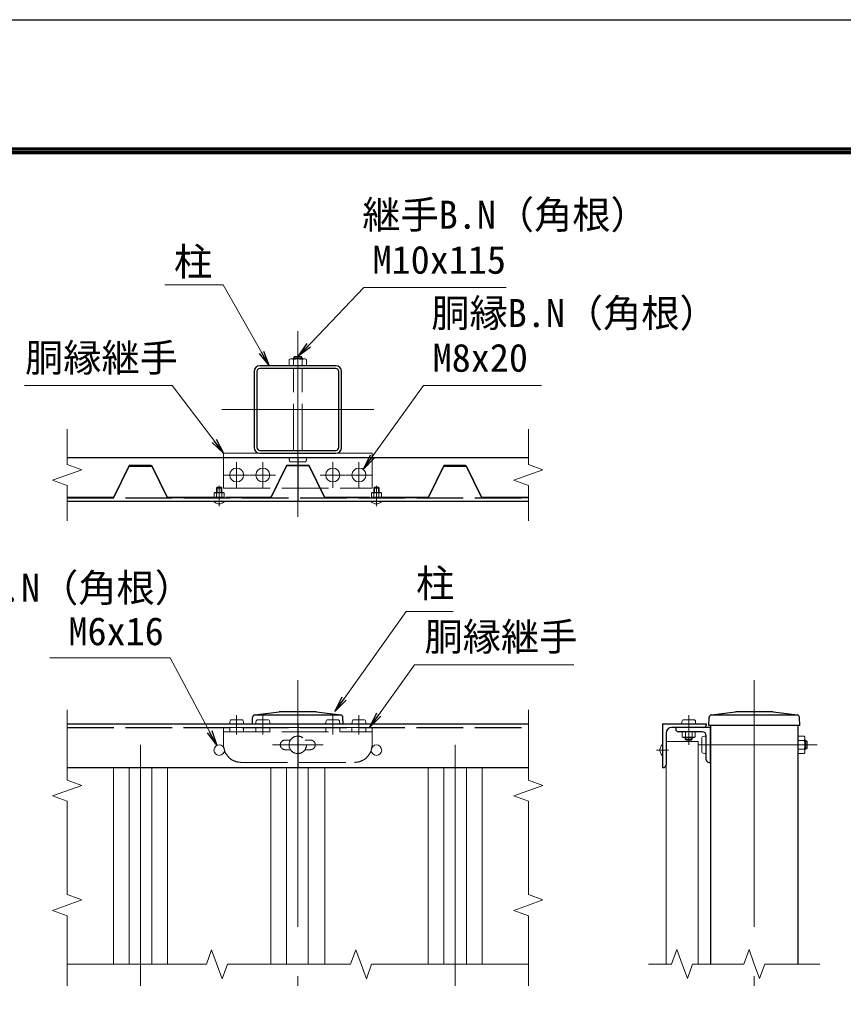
# Model space of a CAD drawing. Units: millimetres, scale not verified. Extents: x -6300 to 6300, y -4455 to 4455.
# Drawn here: x 1341 to 3462, y 1922 to 4455 of the extents above; entities that cross this region are included whole.
import ezdxf
from ezdxf.enums import TextEntityAlignment as Align

# ---------------------------------------------------------------- set-up
doc = ezdxf.new("R2010")
doc.units = ezdxf.units.MM
doc.header["$LTSCALE"] = 20
doc.linetypes.add('DASHED', pattern=[7.5, 6, -1.5])
doc.linetypes.add('USER1', pattern=[50.8, 31.75, -6.35, 6.35, -6.35])
for name, color, linetype, lineweight in [('0-1_D-STR1', 1, 'Continuous', 25), ('0-2_D-BMK', 2, 'USER1', 13), ('0-3_D-STR3', 3, 'Continuous', 13), ('0-4_D-STR2', 7, 'Continuous', 13), ('0-5_D-STR-DIM', 7, 'Continuous', 13), ('0-6_D-STR-TXT', 7, 'Continuous', 13), ('0-8_0', 7, 'Continuous', 25), ('0-A_D-TTL', 7, 'Continuous', 25)]:
    doc.layers.add(name, color=color, linetype=linetype, lineweight=lineweight)
doc.styles.add('ＭＳ ゴシック', font='')
doc.styles.get('ＭＳ ゴシック').set_extended_font_data('MS Gothic')

# ---------------------------------------------------------------- blocks, each defined once
blk = doc.blocks.new('L40x5')
at = {"layer": '0-8_0'}
for p, q in [((-306.2, 333.8), (-306.2, -216.2)), ((-216.2, -306.2), (333.8, -306.2))]:
    blk.add_line(p, q, dxfattribs=at)
blk.add_lwpolyline([(-366.2, 393.8), (-406.2, 393.8), (-406.2, -406.2), (393.8, -406.2), (393.8, -366.2)], dxfattribs=at)
for centre, radius, start, end in [((-366.2, 333.8), 60, 0, 90), ((-216.2, -216.2), 90, 180, 270), ((333.8, -366.2), 60, 0, 90)]:
    blk.add_arc(centre, radius, start, end, dxfattribs=at)
blk = doc.blocks.new('_Open')
at = {"layer": '0-8_0'}
blk.add_line((-20, 3.333), (0, 0), dxfattribs=at)
blk.add_lwpolyline([(-20, -3.333), (0, 0), (-20, 0)], dxfattribs=at)

msp = doc.modelspace()

# ---------------------------------------------------------------- linework, layer by layer
at = {"layer": '0-1_D-STR1'}
for p, q in [((1944.65, 3549.12), (1944.65, 3352.92)), ((1951.85, 3549.12), (1951.85, 3352.92)), ((2155.25, 3563.52), (1959.05, 3563.52)), ((2155.25, 3556.32), (1959.05, 3556.32)), ((2162.45, 3352.92), (2162.45, 3549.12)), ((2169.65, 3352.92), (2169.65, 3549.12)), ((1959.05, 3345.72), (2155.25, 3345.72)), ((1463.15, 3327.27), (2651.15, 3327.27)), ((1959.05, 3338.52), (2155.25, 3338.52)), ((2057.15, 3327.27), (2057.15, 3214.77)), ((1463.27, 3214.77), (2651.27, 3214.77)), ((2169.65, 2663.71), (1944.65, 2663.71)), ((1946.67, 2664.46), (2008.78, 2672.71)), ((2105.53, 2672.71), (2008.78, 2672.71)), ((2105.53, 2672.71), (2167.63, 2664.46)), ((3345.21, 2663.71), (3120.21, 2663.71)), ((3122.23, 2664.46), (3184.33, 2672.71)), ((3281.08, 2672.71), (3184.33, 2672.71)), ((3281.08, 2672.71), (3343.19, 2664.46)), ((1463.15, 2641.21), (2651.15, 2641.21)), ((1940.11, 2641.21), (1940.82, 2658.05)), ((1940.15, 2641.21), (2174.15, 2641.21)), ((2057.15, 2641.21), (2057.15, 2528.71)), ((2174.19, 2641.21), (2173.49, 2658.05)), ((2996.46, 2641.21), (3108.96, 2641.21)), ((2996.46, 2641.21), (2996.46, 2528.71)), ((3108.96, 2641.21), (3108.96, 2638.96)), ((3115.48, 2636.71), (3116.37, 2658.05)), ((3349.93, 2636.71), (3115.48, 2636.71)), ((3120.21, 2636.71), (3120.21, 2022.48)), ((3345.21, 2636.71), (3345.21, 2022.48)), ((3349.93, 2636.71), (3349.04, 2658.05)), ((3005.46, 2617.59), (3005.46, 2535.46)), ((3102.21, 2632.21), (3020.08, 2632.21)), ((1463.15, 2528.71), (2651.15, 2528.71)), ((2996.46, 2528.71), (2998.71, 2528.71))]:
    msp.add_line(p, q, dxfattribs=at)
at = {"layer": '0-1_D-STR1', "linetype": 'DASHED'}
for p, q in [((1463.27, 3223.77), (2651.27, 3223.77)), ((1463.15, 2632.21), (2651.15, 2632.21))]:
    msp.add_line(p, q, dxfattribs=at)
at = {"layer": '0-1_D-STR1'}
for centre, radius, start, end in [((1959.05, 3549.12), 14.4, 90, 180), ((1959.05, 3549.12), 7.2, 90, 180), ((2155.25, 3549.12), 14.4, 0, 90), ((2155.25, 3549.12), 7.2, 0, 90), ((1959.05, 3352.92), 14.4, 180, 270), ((1959.05, 3352.92), 7.2, 180, 270), ((2155.25, 3352.92), 14.4, 270, 0), ((2155.25, 3352.92), 7.2, 270, 0), ((1947.56, 2657.77), 6.75, 97.56971, 177.61406), ((2166.74, 2657.77), 6.75, 2.38594, 82.43029), ((3123.12, 2657.77), 6.75, 97.56971, 177.61406), ((3342.3, 2657.77), 6.75, 2.38594, 82.43029), ((3102.21, 2638.96), 6.75, 270, 0), ((3020.08, 2617.59), 14.62, 90, 180), ((2998.71, 2535.46), 6.75, 270, 0)]:
    msp.add_arc(centre, radius, start, end, dxfattribs=at)
at = {"layer": '0-2_D-BMK'}
for p, q in [((2057.15, 3652.76), (2057.15, 3174.44)), ((1861.52, 3451.02), (2252.78, 3451.02)), ((1899.65, 3315.12), (1899.65, 3249.42)), ((1967.15, 3315.12), (1967.15, 3249.42)), ((2147.15, 3315.12), (2147.15, 3249.42)), ((2214.65, 3315.12), (2214.65, 3249.42)), ((1866.8, 3282.27), (1932.5, 3282.27)), ((1874.9, 3282.27), (1924.4, 3282.27)), ((1934.3, 3282.27), (2000, 3282.27)), ((1942.4, 3282.27), (1991.9, 3282.27)), ((2114.3, 3282.27), (2180, 3282.27)), ((2171.9, 3282.27), (2122.4, 3282.27)), ((2181.8, 3282.27), (2247.5, 3282.27)), ((2239.4, 3282.27), (2189.9, 3282.27)), ((1854.65, 3201.87), (1854.65, 3254.58)), ((2259.65, 3201.87), (2259.65, 3254.58)), ((2057.15, 2753.71), (2057.15, 1966.21)), ((3232.71, 2753.71), (3232.71, 1966.21)), ((1899.65, 2663.71), (1899.65, 2614.21)), ((1967.15, 2663.71), (1967.15, 2614.21)), ((2147.15, 2663.71), (2147.15, 2614.21)), ((2214.65, 2663.71), (2214.65, 2614.21)), ((3063.96, 2587.21), (3063.96, 2663.34)), ((1652.15, 2587.21), (1652.15, 1966.21)), ((1992.03, 2587.21), (2122.02, 2587.21)), ((2462.15, 2587.21), (2462.15, 1966.21)), ((3087.81, 2587.21), (3394.34, 2587.21)), ((2980.9, 2573.71), (3011.71, 2573.71))]:
    msp.add_line(p, q, dxfattribs=at)
at = {"layer": '0-3_D-STR3'}
for p, q in [((2075.71, 3581.52), (2038.59, 3581.52)), ((2045.9, 3583.77), (2048.15, 3587.14)), ((2045.9, 3581.52), (2045.9, 3583.77)), ((2045.9, 3583.77), (2068.4, 3583.77)), ((2046.11, 3563.52), (2046.11, 3579.49)), ((2048.15, 3587.14), (2066.15, 3587.14)), ((2048.15, 3581.52), (2048.15, 3587.14)), ((2066.15, 3581.52), (2066.15, 3587.14)), ((2066.15, 3587.14), (2068.4, 3583.77)), ((2068.19, 3563.52), (2068.19, 3579.49)), ((2068.4, 3581.52), (2068.4, 3583.77)), ((2079.24, 3563.52), (2035.07, 3563.52)), ((1865.9, 3338.52), (2248.4, 3338.52)), ((1865.9, 3338.52), (1865.9, 3327.27)), ((2034.65, 3327.27), (2079.65, 3327.27)), ((2248.4, 3338.52), (2248.4, 3327.27)), ((1841.15, 3214.77), (1868.15, 3214.77)), ((1841.15, 3213.87), (1841.15, 3214.77)), ((1868.15, 3213.87), (1868.15, 3214.77)), ((2246.15, 3214.77), (2273.15, 3214.77)), ((2246.15, 3213.87), (2246.15, 3214.77)), ((2273.15, 3213.87), (2273.15, 3214.77)), ((1917.65, 2641.21), (1881.65, 2641.21)), ((1914.28, 2652.01), (1885.03, 2652.01)), ((1985.15, 2641.21), (1949.15, 2641.21)), ((1981.78, 2652.01), (1952.53, 2652.01)), ((2165.15, 2641.21), (2129.15, 2641.21)), ((2161.78, 2652.01), (2132.53, 2652.01)), ((2232.65, 2641.21), (2196.65, 2641.21)), ((2229.28, 2652.01), (2200.03, 2652.01)), ((3045.96, 2641.21), (3081.96, 2641.21)), ((3049.33, 2652.01), (3078.58, 2652.01)), ((3047.07, 2620.96), (3080.84, 2620.96)), ((3055.51, 2620.96), (3055.51, 2607.97)), ((3072.4, 2620.96), (3072.4, 2607.97)), ((3108.96, 2609.71), (3108.96, 2564.71)), ((2995.56, 2587.21), (2996.46, 2587.21)), ((2996.46, 2587.21), (2996.46, 2560.21)), ((3049.89, 2606.34), (3078.02, 2606.34)), ((3054.96, 2606.34), (3054.96, 2601.91)), ((3056.64, 2606.34), (3056.64, 2600.22)), ((3070.26, 2599.21), (3057.66, 2599.21)), ((3072.96, 2601.91), (3070.26, 2599.21)), ((3071.27, 2606.34), (3071.27, 2600.22)), ((3072.96, 2606.34), (3072.96, 2601.91)), ((3097.71, 2606.34), (3097.71, 2568.09)), ((3108.96, 2609.3), (3108.96, 2565.13)), ((3345.21, 2565.13), (3345.21, 2609.3)), ((3345.21, 2598.25), (3361.17, 2598.25)), ((3363.21, 2568.65), (3363.21, 2605.78)), ((3363.21, 2598.46), (3365.46, 2598.46)), ((3363.21, 2596.21), (3368.84, 2596.21)), ((3365.46, 2598.46), (3365.46, 2575.96)), ((3365.46, 2598.46), (3368.84, 2596.21)), ((3368.84, 2596.21), (3368.84, 2578.21)), ((2995.56, 2560.21), (2996.46, 2560.21)), ((3345.21, 2576.17), (3361.17, 2576.17)), ((3363.21, 2578.21), (3368.84, 2578.21)), ((3363.21, 2575.96), (3365.46, 2575.96)), ((3368.84, 2578.21), (3365.46, 2575.96))]:
    msp.add_line(p, q, dxfattribs=at)
at = {"layer": '0-3_D-STR3', "linetype": 'DASHED'}
for p, q in [((2045.9, 3345.72), (2045.9, 3556.32)), ((2068.4, 3345.72), (2068.4, 3556.32)), ((1865.9, 3327.27), (1865.9, 3248.52)), ((1865.9, 3327.27), (2248.4, 3327.27)), ((2248.4, 3327.27), (2248.4, 3248.52)), ((2038.03, 3316.02), (2076.28, 3316.02)), ((1847.9, 3248.52), (1849.25, 3250.77)), ((1847.9, 3236.82), (1847.9, 3248.52)), ((1847.9, 3248.52), (1861.4, 3248.52)), ((1849.25, 3250.77), (1860.05, 3250.77)), ((1849.25, 3236.82), (1849.25, 3250.77)), ((1860.05, 3236.82), (1860.05, 3250.77)), ((1860.05, 3250.77), (1861.4, 3248.52)), ((1861.4, 3236.82), (1861.4, 3248.52)), ((1865.9, 3248.52), (2248.4, 3248.52)), ((2252.9, 3248.52), (2254.25, 3250.77)), ((2252.9, 3236.82), (2252.9, 3248.52)), ((2252.9, 3248.52), (2266.4, 3248.52)), ((2254.25, 3250.77), (2265.05, 3250.77)), ((2254.25, 3236.82), (2254.25, 3250.77)), ((2265.05, 3236.82), (2265.05, 3250.77)), ((2265.05, 3250.77), (2266.4, 3248.52)), ((2266.4, 3236.82), (2266.4, 3248.52)), ((1867.64, 3225.57), (1841.66, 3225.57)), ((1865.68, 3236.82), (1843.63, 3236.82)), ((1848.16, 3225.57), (1848.16, 3235.68)), ((1861.15, 3225.57), (1861.15, 3235.68)), ((2272.64, 3225.57), (2246.66, 3225.57)), ((2270.68, 3236.82), (2248.63, 3236.82)), ((2253.16, 3225.57), (2253.16, 3235.68)), ((2266.15, 3225.57), (2266.15, 3235.68)), ((1865.9, 2632.21), (2248.4, 2632.21)), ((1865.9, 2632.21), (1865.9, 2587.21)), ((1865.9, 2620.96), (2248.4, 2620.96)), ((1881.65, 2632.21), (1881.65, 2620.96)), ((1917.65, 2632.21), (1917.65, 2620.96)), ((1949.15, 2632.21), (1949.15, 2620.96)), ((1985.15, 2632.21), (1985.15, 2620.96)), ((2129.15, 2632.21), (2129.15, 2620.96)), ((2165.15, 2632.21), (2165.15, 2620.96)), ((2196.65, 2632.21), (2196.65, 2620.96)), ((2232.65, 2632.21), (2232.65, 2620.96)), ((2248.4, 2632.21), (2248.4, 2587.21)), ((2024.4, 2599.59), (2038.24, 2599.59)), ((2024.4, 2599.59), (2038.24, 2599.59)), ((2075.82, 2599.59), (2089.65, 2599.59)), ((2075.82, 2599.59), (2089.65, 2599.59)), ((2024.4, 2574.84), (2038.24, 2574.84)), ((2024.4, 2574.84), (2038.24, 2574.84)), ((2075.82, 2574.84), (2089.65, 2574.84)), ((2075.82, 2574.84), (2089.65, 2574.84)), ((1910.9, 2542.21), (2203.4, 2542.21))]:
    msp.add_line(p, q, dxfattribs=at)
at = {"layer": '0-3_D-STR3'}
for points in [[(2035.07, 3563.52), (2035.07, 3579.49), (2038.59, 3581.52)], [(2079.24, 3563.52), (2079.24, 3579.49), (2075.71, 3581.52)], [(3047.07, 2620.96), (3047.07, 2607.97), (3049.89, 2606.34)], [(3080.84, 2620.96), (3080.84, 2607.97), (3078.02, 2606.34)], [(3072.96, 2601.91), (3054.96, 2601.91), (3057.66, 2599.21)], [(3345.21, 2609.3), (3361.17, 2609.3), (3363.21, 2605.78)], [(3345.21, 2565.13), (3361.17, 2565.13), (3363.21, 2568.65)]]:
    msp.add_lwpolyline(points, dxfattribs=at)
at = {"layer": '0-3_D-STR3', "linetype": 'DASHED'}
for points in [[(1841.66, 3225.57), (1841.66, 3235.68), (1843.63, 3236.82)], [(1867.64, 3225.57), (1867.64, 3235.68), (1865.68, 3236.82)], [(2246.66, 3225.57), (2246.66, 3235.68), (2248.63, 3236.82)], [(2272.64, 3225.57), (2272.64, 3235.68), (2270.68, 3236.82)]]:
    msp.add_lwpolyline(points, dxfattribs=at)
at = {"layer": '0-3_D-STR3'}
for centre, radius in [((1899.65, 3282.27), 18), ((1967.15, 3282.27), 18), ((2147.15, 3282.27), 18), ((2214.65, 3282.27), 18), ((1854.65, 2573.71), 13.5), ((2259.65, 2573.71), 13.5)]:
    msp.add_circle(centre, radius, dxfattribs=at)
at = {"layer": '0-3_D-STR3', "linetype": 'DASHED'}
msp.add_circle((2057.03, 2587.21), 22.5, dxfattribs=at)
msp.add_circle((2057.03, 2587.21), 22.5, dxfattribs=at)
at = {"layer": '0-3_D-STR3'}
for centre, radius, start, end in [((2040.59, 3571.42), 9.78, 55.61587, 124.38413), ((2057.15, 3544.65), 36.54, 72.41211, 107.58789), ((2073.71, 3571.42), 9.78, 55.61587, 124.38413), ((1854.65, 3226.52), 18.5, 223.14261, 316.85739), ((2259.65, 3226.52), 18.5, 223.14261, 316.85739), ((3008.21, 2573.71), 18.5, 133.14261, 226.85739), ((3051.29, 2614.14), 7.48, 235.61585, 304.38416), ((3063.96, 2634.61), 27.94, 252.4121, 287.5879), ((3076.62, 2614.14), 7.48, 235.61586, 304.38414), ((3353.1, 2603.78), 9.78, 325.61587, 34.38413), ((3326.34, 2587.21), 36.54, 342.41211, 17.58789), ((3353.1, 2570.65), 9.78, 325.61587, 34.38413)]:
    msp.add_arc(centre, radius, start, end, dxfattribs=at)
at = {"layer": '0-3_D-STR3', "linetype": 'DASHED'}
for centre, radius, start, end in [((1844.91, 3230.94), 5.75, 55.61587, 124.38413), ((1854.65, 3215.19), 21.5, 72.41211, 107.58789), ((1864.39, 3230.94), 5.75, 55.61587, 124.38413), ((2249.91, 3230.94), 5.75, 55.61587, 124.38413), ((2259.65, 3215.19), 21.5, 72.41211, 107.58789), ((2269.39, 3230.94), 5.75, 55.61587, 124.38413), ((1910.9, 2587.21), 45, 180, 270), ((2024.4, 2587.21), 12.38, 90, 270), ((2089.65, 2587.21), 12.38, 270, 90), ((2203.4, 2587.21), 45, 270, 0)]:
    msp.add_arc(centre, radius, start, end, dxfattribs=at)
for centre, start_param, end_param in [((2038.03, 3327.27), 4.712389, 6.2831853), ((2076.28, 3327.27), 6.2831853, 7.8539816)]:
    msp.add_ellipse(centre, major_axis=(0, -11.25), ratio=0.3, start_param=start_param, end_param=end_param, dxfattribs=at)
at = {"layer": '0-3_D-STR3'}
for centre, major_axis, ratio, start_param, end_param in [((1885.03, 2641.21), (0, -10.8), 0.3125, 3.1415927, 4.712389), ((1914.28, 2641.21), (0, -10.8), 0.3125, 1.5707963, 3.1415927), ((1952.53, 2641.21), (0, -10.8), 0.3125, 3.1415927, 4.712389), ((1981.78, 2641.21), (0, -10.8), 0.3125, 1.5707963, 3.1415927), ((2132.53, 2641.21), (0, -10.8), 0.3125, 3.1415927, 4.712389), ((2161.78, 2641.21), (0, -10.8), 0.3125, 1.5707963, 3.1415927), ((2200.03, 2641.21), (0, -10.8), 0.3125, 3.1415927, 4.712389), ((2229.28, 2641.21), (0, -10.8), 0.3125, 1.5707963, 3.1415927), ((3049.33, 2641.21), (0, -10.8), 0.3125, 3.1415927, 4.712389), ((3078.58, 2641.21), (0, -10.8), 0.3125, 1.5707963, 3.1415927), ((3108.96, 2606.34), (-11.25, 0), 0.3, 4.712389, 6.2831853), ((3108.96, 2568.09), (-11.25, 0), 0.3, 6.2831853, 7.8539816)]:
    msp.add_ellipse(centre, major_axis=major_axis, ratio=ratio, start_param=start_param, end_param=end_param, dxfattribs=at)
at = {"layer": '0-4_D-STR2', "linetype": 'DASHED'}
for p, q in [((1622.9, 3307.92), (1582.4, 3225.57)), ((1624.02, 3306.12), (1583.52, 3223.77)), ((1679.15, 3307.92), (1622.9, 3307.92)), ((1679.15, 3306.12), (1624.02, 3306.12)), ((1625.15, 3306.12), (1625.15, 3304.32)), ((1625.15, 3306.12), (1682.29, 3306.12)), ((1625.15, 3304.32), (1681.17, 3304.32)), ((1679.15, 3307.92), (1679.15, 3306.12)), ((1681.17, 3304.32), (1720.78, 3223.77)), ((1682.29, 3306.12), (1721.9, 3225.57)), ((2027.9, 3307.92), (1987.4, 3225.57)), ((2029.02, 3306.12), (1988.52, 3223.77)), ((2086.4, 3307.92), (2027.9, 3307.92)), ((2085.28, 3306.12), (2029.02, 3306.12)), ((2085.28, 3306.12), (2125.78, 3223.77)), ((2086.4, 3307.92), (2126.9, 3225.57)), ((2432.9, 3307.92), (2392.4, 3225.57)), ((2434.02, 3306.12), (2393.52, 3223.77)), ((2489.15, 3307.92), (2432.9, 3307.92)), ((2489.15, 3306.12), (2434.02, 3306.12)), ((2435.15, 3306.12), (2435.15, 3304.32)), ((2435.15, 3306.12), (2491.4, 3306.12)), ((2435.15, 3304.32), (2490.28, 3304.32)), ((2489.15, 3307.92), (2489.15, 3306.12)), ((2490.28, 3304.32), (2529.9, 3223.77)), ((2491.4, 3306.12), (2531.02, 3225.57)), ((1582.4, 3225.57), (1463.27, 3225.57)), ((1583.52, 3223.77), (1463.27, 3223.77)), ((1720.78, 3223.77), (1988.52, 3223.77)), ((1721.9, 3225.57), (1987.4, 3225.57)), ((2393.52, 3223.77), (2125.78, 3223.77)), ((2392.4, 3225.57), (2126.9, 3225.57)), ((2529.9, 3223.77), (2651.27, 3223.77)), ((2531.02, 3225.57), (2651.27, 3225.57))]:
    msp.add_line(p, q, dxfattribs=at)
at = {"layer": '0-4_D-STR2'}
for p, q in [((3005.46, 2596.21), (3005.46, 2022.48)), ((3005.46, 2596.21), (3087.81, 2596.21)), ((3087.81, 2596.21), (3087.81, 2022.48)), ((1582.4, 2528.71), (1582.4, 2022.23)), ((1622.9, 2528.71), (1622.9, 2022.21)), ((1681.4, 2528.71), (1681.4, 2022.18)), ((1721.9, 2528.71), (1721.9, 2022.16)), ((1987.4, 2528.71), (1987.4, 2022.28)), ((2027.9, 2528.71), (2027.9, 2022.29)), ((2084.15, 2528.71), (2084.15, 2022.3)), ((2126.9, 2528.71), (2126.9, 2022.32)), ((2392.4, 2528.71), (2392.4, 2022.39)), ((2432.9, 2528.71), (2432.9, 2022.4)), ((2491.4, 2528.71), (2491.4, 2022.42)), ((2531.9, 2528.71), (2531.9, 2022.43))]:
    msp.add_line(p, q, dxfattribs=at)
at = {"layer": '0-5_D-STR-DIM'}
for p, q in [((1463.15, 3399.98), (1463.15, 3309.48)), ((2651.15, 3399.98), (2651.15, 3309.48)), ((1425.77, 3268.66), (1500.54, 3295.88)), ((1463.15, 3309.48), (1500.54, 3295.88)), ((2613.77, 3268.66), (2688.54, 3295.88)), ((2651.15, 3309.48), (2688.54, 3295.88)), ((1463.15, 3255.05), (1425.76, 3268.66)), ((2651.15, 3255.05), (2613.76, 3268.66)), ((1463.27, 3255.01), (1463.27, 3164.51)), ((2651.27, 3255.01), (2651.27, 3164.51)), ((1463.15, 2677.48), (1463.15, 2496.48)), ((2651.15, 2677.48), (2651.15, 2496.48)), ((1425.77, 2455.66), (1500.54, 2482.87)), ((1463.15, 2496.48), (1500.54, 2482.87)), ((2613.77, 2455.66), (2688.54, 2482.87)), ((2651.15, 2496.48), (2688.54, 2482.87)), ((1463.15, 2442.05), (1425.76, 2455.66)), ((1463.27, 2442.01), (1463.15, 2201.64)), ((2651.15, 2442.05), (2613.76, 2455.66)), ((2651.27, 2442.01), (2651.15, 2201.64)), ((1463.15, 2201.64), (1500.54, 2188.03)), ((1463.15, 2174.43), (1500.54, 2188.03)), ((2651.15, 2201.64), (2688.54, 2188.03)), ((2651.15, 2174.43), (2688.54, 2188.03)), ((1463.15, 2174.43), (1425.76, 2160.82)), ((1463.15, 2147.21), (1425.76, 2160.82)), ((2651.15, 2174.43), (2613.76, 2160.82)), ((2651.15, 2147.21), (2613.76, 2160.82)), ((1463.15, 2147.21), (1463.15, 1966.21)), ((2651.15, 2147.21), (2651.15, 1966.21)), ((1821.63, 2022.11), (1835.23, 2059.5)), ((1862.47, 1984.73), (1835.23, 2059.5)), ((2192.84, 2022.21), (2206.43, 2059.6)), ((2220.05, 2022.22), (2206.43, 2059.6)), ((3019.48, 2022.47), (3033.07, 2059.86)), ((3046.69, 2022.48), (3033.07, 2059.86)), ((3205.55, 2022.47), (3219.15, 2059.86)), ((3232.77, 2022.48), (3219.15, 2059.86)), ((1463.15, 2022.3), (1821.63, 2022.11)), ((1876.07, 2022.12), (1862.47, 1984.73)), ((1876.11, 2022.24), (2057.11, 2022.3)), ((2057.11, 2022.3), (2192.88, 2022.33)), ((2220.05, 2022.22), (2233.67, 1984.84)), ((2247.27, 2022.23), (2233.67, 1984.84)), ((2247.31, 2022.35), (2651.15, 2022.48)), ((2960.52, 2022.48), (3019.48, 2022.48)), ((3046.69, 2022.48), (3060.31, 1985.09)), ((3073.91, 2022.49), (3060.31, 1985.09)), ((3073.91, 2022.49), (3205.55, 2022.47)), ((3232.77, 2022.48), (3246.39, 1985.09)), ((3259.98, 2022.47), (3246.39, 1985.09)), ((3259.98, 2022.47), (3401.52, 2022.47))]:
    msp.add_line(p, q, dxfattribs=at)
at = {"layer": '0-6_D-STR-TXT'}
for points in [[(1714.84, 3772.34), (1864.5, 3772.34), (1982.14, 3565.26)], [(2593.62, 3764.84), (2226.79, 3764.84), (2058.53, 3588.59)], [(1352.91, 3512.47), (1733.53, 3512.47), (1864.69, 3340.11)], [(2684.64, 3512.47), (2380.78, 3512.47), (2226.36, 3298.49)], [(2456.91, 2930.69), (2336.48, 2930.69), (2154.05, 2674.95)], [(1418.48, 2811.69), (1728.5, 2811.69), (1847.39, 2587.41)], [(2768.09, 2793.16), (2358.05, 2793.16), (2243.13, 2633.84)]]:
    msp.add_lwpolyline(points, dxfattribs=at)
at = {"layer": '0-A_D-TTL', "color": 2}
msp.add_lwpolyline([(-6300, 4455), (6300, 4455), (6300, -4455), (-6300, -4455)], close=True, dxfattribs=at)
at = {"layer": '0-A_D-TTL'}
for points in [[(-5895, 4125), (5895, 4125), (5895, -4125), (-5895, -4125)], [(-5891.25, 4121.25), (5891.25, 4121.25), (5891.25, -4121.25), (-5891.25, -4121.25)], [(-5887.5, 4117.5), (5887.5, 4117.5), (5887.5, -4117.5), (-5887.5, -4117.5)], [(-5883.75, 4113.75), (5883.75, 4113.75), (5883.75, -4113.75), (-5883.75, -4113.75)], [(-5880, 4110), (5880, 4110), (5880, -4110), (-5880, -4110)]]:
    msp.add_lwpolyline(points, close=True, dxfattribs=at)

# ---------------------------------------------------------------- block references
at = {"layer": '0-3_D-STR3', "xscale": 0.1125, "yscale": 0.1125, "rotation": 180}
msp.add_blockref('L40x5', (3074.51, 2586.51), dxfattribs=at)
at = {"layer": '0-6_D-STR-TXT', "xscale": 2, "yscale": 2}
for p, rotation in [((1983.13, 3563.52), 299.59998), ((2057.15, 3587.14), 226.32928), ((1865.9, 3338.52), 307.27002), ((2225.19, 3296.86), 234.18441), ((2152.89, 2673.33), 234.49693), ((2241.96, 2632.21), 234.19673), ((1848.33, 2585.64), 297.9282)]:
    msp.add_blockref('_Open', p, dxfattribs=dict(at, rotation=rotation))

# ---------------------------------------------------------------- texts
at = {"layer": '0-6_D-STR-TXT', "style": 'ＭＳ ゴシック'}
for s, p in [('継手B.N（角根）', (2223.18, 3894.89)), ('柱', (1738.13, 3773.89)), ('M10x115', (2249.57, 3778.96)), ('胴縁B.N（角根）', (2400.87, 3641.69)), ('胴縁継手', (1354.7, 3526.58)), ('M8x20', (2404.41, 3526.58)), ('柱', (2361.85, 2945.51)), ('パネルB.N（角根）', (951.02, 2934.02)), ('M6x16', (1466.53, 2822.27)), ('胴縁継手', (2383.42, 2807.98))]:
    msp.add_text(s, height=72.14, dxfattribs=at).set_placement(p, align=Align.BOTTOM_LEFT)

doc.saveas('drawing.dxf')
